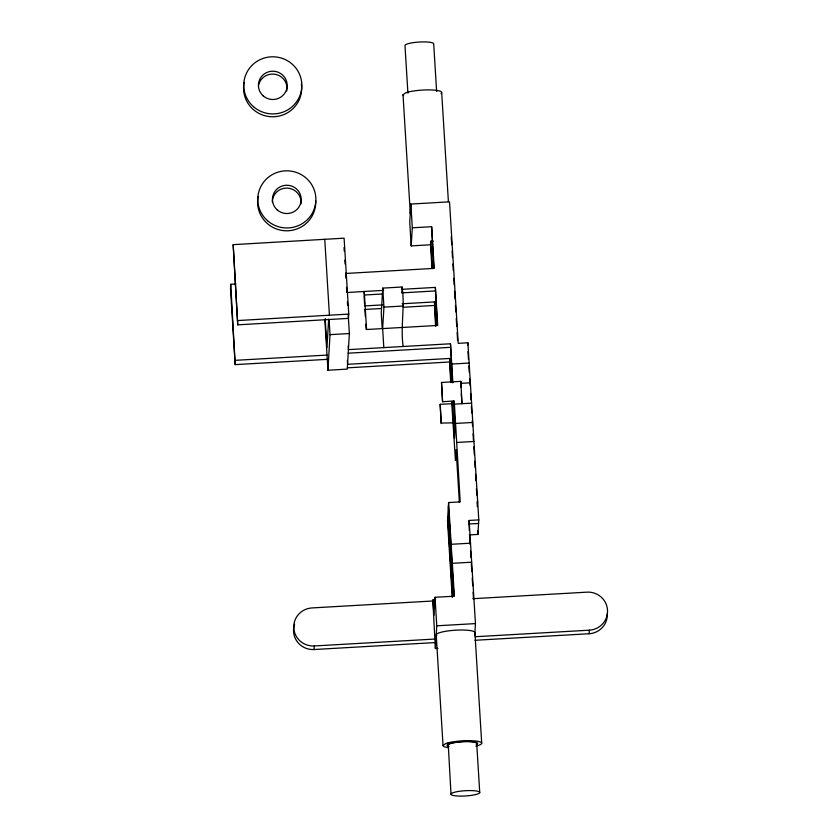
<?xml version="1.0" encoding="UTF-8"?>
<svg xmlns="http://www.w3.org/2000/svg" width="838" height="838" viewBox="0 0 838 838"><rect width="100%" height="100%" fill="white"/><g stroke="black" fill="none" stroke-linecap="round" stroke-linejoin="round"><path stroke-width="1.26" d="M453.054 382.715L453.065 381.929M452.227 597.515L447.502 520.628L448.602 502.549L460.209 501.889L454.227 400.941L442.579 401.748L441.511 382.463L460.848 381.353L461.937 403.707L461.309 393.535M233.174 244.654L237.741 324.84L348.43 318.377L348.755 314.082L344.093 238.181L233.174 244.654L237.741 324.84M348.189 314.491L349.362 333.534L347.278 369.118L327.941 370.228L324.861 320.116M328.643 319.257L326.977 347.697L325.186 318.534M327.941 370.228L330.015 334.655L329.083 319.488M235.918 283.967L230.764 284.271L230.502 288.576L235.174 364.624L327.815 359.313M235.174 364.624L230.764 284.271M432.9 600.993L435.027 642.578L314.072 649.523L314.281 645.962A19.379 19.044 3.5 0 1 293.782 628.06A19.379 19.044 3.5 0 1 311.946 607.938L432.9 600.993L432.963 599.935L435.551 599.778M364.101 293.845L364.237 291.477L383.636 290.367M403.151 346.492C400.313 326.663 405.11 306.834 402.114 287.005L382.767 288.115L381.259 313.14L382.191 328.349M382.767 288.115L383.951 307.127L382.641 328.59L383.814 347.602M401.811 292.012L402.114 287.005M469.427 534.906L477.89 534.424L478.781 519.895L467.887 342.784L458.218 343.339L449.524 201.832L410.84 204.053L409.74 222.122L411.196 245.89L430.533 244.78L430.753 241.229L433.33 241.082M411.196 245.89L412.306 227.81L410.84 204.053M412.306 227.81L431.643 226.7L433.749 268.034M437.258 325.186L435.372 287.403L401.748 289.33M448.602 502.549L454.364 596.185L435.027 597.295L433.916 615.375L432.963 599.935M450.655 382.589L449.608 358.454L347.581 364.3L347.341 360.508M452.436 382.61L450.488 343.779L348.409 349.635L348.179 345.853M437.97 648.371L435.383 648.518L436.776 625.808L435.027 597.295M451.839 401.894L451.724 403.769L440.17 404.304L441.155 423.064L454.133 422.844M448.917 536.079L449.587 525.122L448.382 506.11M460.921 387.177L460.848 381.353M467.74 345.151L467.887 342.784M448.152 742.845L451.012 794.162M469.29 530.444L469.112 520.45L478.781 519.895M477.231 506.655L477.597 500.726M474.748 635.12L475.45 623.598L469.112 520.45M474.999 640.284L589.114 633.738L589.334 630.186A19.379 19.044 3.5 0 0 607.498 610.064A19.379 19.044 3.5 0 0 586.998 592.152L472.873 598.699M435.519 325.846L434.482 301.921L402.167 303.775M442.579 401.748L441.511 382.463M441.238 423.588L440.17 404.304M410.285 213.093L403.015 94.736L405.707 92.809L408.829 91.897A19.379 3.541 -3.5 0 1 432.209 89.991A19.379 3.541 -3.5 0 1 440.977 93.479M448.54 747.674A19.379 3.541 -3.5 0 1 443.03 745.485L445.722 743.557L448.843 742.646A19.379 3.541 -3.5 0 1 476.194 741.075A19.379 3.541 -3.5 0 1 475.89 746.113M347.487 292.504L364.237 291.477L366.583 329.512L437.708 325.437L435.372 287.403M237.845 320.545L348.755 314.082M346.314 273.429L434.21 268.38L431.643 226.7M364.027 295.039L382.128 294.002M401.528 292.881L435.152 290.954M364.687 305.922L382.777 304.885M383.951 307.127L403.298 306.017M364.467 309.484L381.269 308.52M403.246 307.253L434.262 305.472M330.015 334.655L349.362 333.534M348.189 353.196L450.268 347.341M235.436 360.319L327.009 355.071M347.341 367.84L449.388 362.006M451.734 364.038L469.133 363.043M460.68 383.364L470.348 382.809M454.196 404.146L471.605 403.151M455.38 423.452L472.789 422.457M456.553 442.464L473.962 441.469M468.892 524.012L478.561 523.457M451.169 544.302L470.506 543.192M452.342 563.314L471.679 562.204M436.776 625.808L475.45 623.598M314.281 645.962L435.236 639.027M475.209 636.733L589.334 630.186M451.776 403.633L455.443 460.544L456.113 449.587L459.371 502.391M344.03 247.535L344.282 251.285M467.992 351.562L468.473 359.397M468.871 365.934L469.28 372.46M469.678 378.996L470.076 385.522M470.558 393.357L470.966 399.894M471.365 406.42L471.763 412.956M472.244 420.791L472.569 426.018M473.051 433.843L473.449 440.359M473.847 446.884L474.329 454.709M474.737 461.235L475.136 467.761M475.534 474.277L475.942 480.803M476.413 488.627L476.822 495.153M477.22 501.669L477.377 504.277M477.66 530.601L477.89 534.424M451.242 236.913L451.713 244.675M452.111 251.149L452.51 257.622M452.908 264.085L453.306 270.559M453.787 278.321L454.186 284.794M454.584 291.257L455.055 299.019M455.453 305.493L455.851 311.956M456.249 318.43L456.731 326.192M457.129 332.665L457.6 340.427M469.689 536.875L470.16 544.595M470.558 551.027L470.946 557.469M471.344 563.901L471.825 571.621M472.213 578.052L472.695 585.772M473.082 592.204L473.48 598.636M441.689 92.515L448.403 201.769M481.703 743.264L474.905 632.638A19.379 3.541 -3.5 0 0 458.302 630.071A19.379 3.541 -3.5 0 0 436.933 633.895M436.629 91.51L433.696 43.838A14.382 2.629 -3.5 0 0 419.503 42.026A14.382 2.629 -3.5 0 0 404.984 45.493L407.917 93.165M476.728 743.557L479.734 792.507A14.382 2.629 -3.5 0 1 458.051 796.037A14.382 2.629 -3.5 0 1 458.334 791.46A14.382 2.629 -3.5 0 1 479.734 792.507M450.488 343.779L452.866 382.578M453.557 400.889L455.17 427.013L454.5 437.981L452.248 401.475M449.608 358.454L451.054 381.919M449.587 525.122L453.903 595.881M430.753 241.229L432.439 268.579M434.482 301.921L435.97 326.097M447.743 517.067L452.604 596.551M430.533 244.78L431.979 268.223M443.03 745.485L436.221 634.848A19.379 3.541 -3.5 0 0 436.828 635.738M435.027 642.578L435.383 648.518M364.101 296.306L364.572 303.911M364.959 310.249L365.347 316.586M365.818 324.201L366.133 329.271M344.847 260.126L345.078 264.012M345.644 273.073L345.958 278.247M346.513 287.308L346.838 292.483M347.393 301.544L347.634 305.43M324.756 239.28L329.418 315.182M448.456 745.862A14.382 2.629 -3.5 0 1 462.524 741.735A14.382 2.629 -3.5 0 1 476.194 744.27M301.366 84.062A29.058 28.565 3.5 0 1 271.837 116.765A29.058 28.565 3.5 0 1 244.141 82.428M258.523 85.35A14.382 14.141 3.5 0 1 275.493 74.352A14.382 14.141 3.5 0 1 286.711 91.059M272.266 201.832A14.382 14.141 3.5 0 1 287.664 188.131A14.382 14.141 3.5 0 1 300.947 203.875M315.654 200.575A29.058 28.565 3.5 0 1 288.408 230.754A29.058 28.565 3.5 0 1 257.643 203.896M257.591 202.66A29.058 28.565 3.5 0 1 258.177 196.459M403.612 95.616A19.379 3.541 -3.5 0 1 403.015 94.736M410.892 213.973A19.379 3.541 -3.5 0 1 411.008 212.129M477.126 744.259A15.356 2.807 -3.5 0 0 468.39 741.441A15.356 2.807 -3.5 0 0 449.178 743.725L447.607 744.5A15.356 2.807 -3.5 0 0 449 746.553M607.288 613.615A19.379 19.044 3.5 0 1 589.114 633.738M314.072 649.523A19.379 19.044 3.5 0 1 294.588 624.258M263.258 95.92A14.382 14.141 3.5 0 0 286.889 88.22A14.382 14.141 3.5 0 0 268.233 71.932A14.382 14.141 3.5 0 0 263.258 95.92M253.516 106.698A29.058 28.565 3.5 0 0 301.261 91.133A29.058 28.565 3.5 0 0 263.593 58.241A29.058 28.565 3.5 0 0 253.516 106.698M267.552 220.729A29.058 28.565 3.5 0 0 315.298 205.163A29.058 28.565 3.5 0 0 277.619 172.272A29.058 28.565 3.5 0 0 267.552 220.729M277.284 209.95A14.382 14.141 3.5 0 0 300.915 202.251A14.382 14.141 3.5 0 0 282.27 185.963A14.382 14.141 3.5 0 0 277.284 209.95"/></g></svg>
